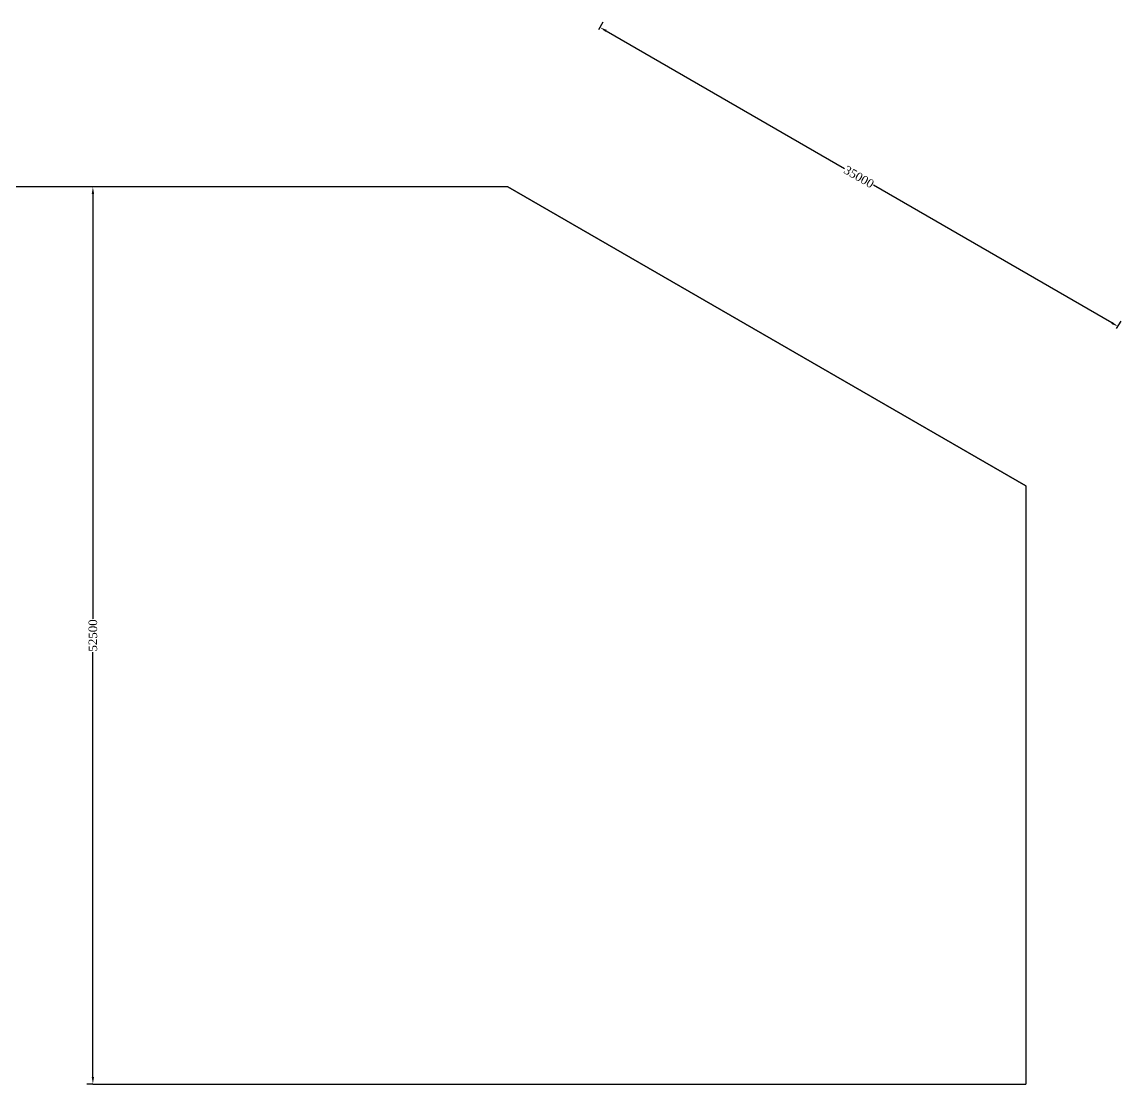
# Model space of a CAD drawing. Header units: metres. Extents: x -1354 to 3686, y -9962 to -7697.
# Drawn here: x 622.1 to 686.4, y -8894.8 to -8832.7 of the extents above; entities that cross this region are included whole.
import ezdxf

# ---------------------------------------------------------------- set-up
doc = ezdxf.new("R2010")
doc.units = ezdxf.units.M
doc.styles.get("Standard").update_dxf_attribs({"font": 'times.ttf'})
doc.dimstyles.get("Standard").update_dxf_attribs({"dimtxt": 0.5, "dimasz": 0.4075, "dimexe": 0.364, "dimexo": 0.219, "dimgap": 0.09, "dimtad": 0, "dimdec": 0, "dimlfac": 1000, "dimzin": 0, "dimdsep": 46, "dimtxsty": 'Standard', "dimcen": 0.09, "dimadec": 0, "dimazin": 0, "dimtfac": 1, "dimtdec": 0, "dimtofl": 0, "dimtmove": 0, "dimatfit": 3, "dimfxl": 1, "dimtolj": 1, "dimtzin": 0, "dimarcsym": 0})

# ---------------------------------------------------------------- blocks, each defined once
blk = doc.blocks.new('*D437')
at = {"color": 0, "lineweight": -2, "ltscale": 0.5}
for p, q in [((626.227, -8842.316), (625.863, -8842.316)), ((626.227, -8842.723), (626.227, -8867.583)), ((626.227, -8894.408), (626.227, -8869.548)), ((626.227, -8894.816), (625.863, -8894.816))]:
    blk.add_line(p, q, dxfattribs=at)
at = {"color": 0, "linetype": 'Continuous', "lineweight": -3, "ltscale": 0.5}
for points in [[(626.159, -8842.723), (626.295, -8842.723), (626.227, -8842.316)], [(626.159, -8894.408), (626.295, -8894.408), (626.227, -8894.816)]]:
    blk.add_solid(points, dxfattribs=at)
at = {"layer": 'Defpoints', "color": 0, "linetype": 'Continuous', "lineweight": -3, "ltscale": 0.5}
for p in [(626.227, -8842.316), (626.227, -8894.816), (626.227, -8894.816)]:
    blk.add_point(p, dxfattribs=at)
at = {"color": 0, "linetype": 'Continuous', "lineweight": -3, "ltscale": 0.5, "insert": (626.227, -8868.566), "char_height": 0.5, "attachment_point": 5, "rotation": 90}
blk.add_mtext('\\A1;52500', dxfattribs=at)
blk = doc.blocks.new('*D438')
at = {"color": 0, "lineweight": -2, "ltscale": 0.5}
for p, q in [((655.829, -8833.11), (656.086, -8832.665)), ((656.257, -8833.184), (670.207, -8841.237)), ((685.862, -8850.276), (671.912, -8842.222)), ((686.14, -8850.61), (686.397, -8850.165))]:
    blk.add_line(p, q, dxfattribs=at)
at = {"color": 0, "linetype": 'Continuous', "lineweight": -3, "ltscale": 0.5}
for points in [[(656.291, -8833.125), (656.223, -8833.242), (655.904, -8832.98)], [(685.896, -8850.217), (685.828, -8850.335), (686.215, -8850.48)]]:
    blk.add_solid(points, dxfattribs=at)
at = {"layer": 'Defpoints', "color": 0, "linetype": 'Continuous', "lineweight": -3, "ltscale": 0.5}
for p in [(650.514, -8842.316), (686.215, -8850.48), (680.825, -8859.816)]:
    blk.add_point(p, dxfattribs=at)
at = {"color": 0, "linetype": 'Continuous', "lineweight": -3, "ltscale": 0.5, "insert": (671.06, -8841.73), "char_height": 0.5, "attachment_point": 5, "rotation": 330}
blk.add_mtext('\\A1;35000', dxfattribs=at)

msp = doc.modelspace()

# ---------------------------------------------------------------- linework, layer by layer
at = {"color": 0, "linetype": 'Continuous', "lineweight": -3, "ltscale": 0.5}
for p, q in [((650.514248, -8842.315529), (578.811687, -8842.315529)), ((650.514248, -8842.315529), (680.825137, -8859.815529)), ((680.825137, -8859.815529), (650.514248, -8842.315529)), ((680.825137, -8859.815529), (680.825137, -8894.815529)), ((626.227249, -8894.815529), (680.825137, -8894.815529))]:
    msp.add_line(p, q, dxfattribs=at)

# ---------------------------------------------------------------- dimensions: what is measured, and where the dimension line sits
dim = msp.add_aligned_dim(p1=(650.514248, -8842.315529), p2=(680.825137, -8859.815529), distance=10.779914, dimstyle='Standard', override={"dimfxl": 0.15, "dimfxlon": 1}, dxfattribs=at)
dim.commit()
dim.dimension.update_dxf_attribs({"geometry": '*D438', "text_midpoint": (671.05965, -8841.72985)})
dim = msp.add_linear_dim(base=(626.227249, -8894.815529), p1=(626.227249, -8842.315529), p2=(626.227249, -8894.815529), angle=90, dimstyle='Standard', override={"dimfxl": 0.15, "dimfxlon": 1}, dxfattribs=at)
dim.commit()
dim.dimension.update_dxf_attribs({"geometry": '*D437', "text_midpoint": (626.227249, -8868.565529)})

doc.saveas('drawing.dxf')
